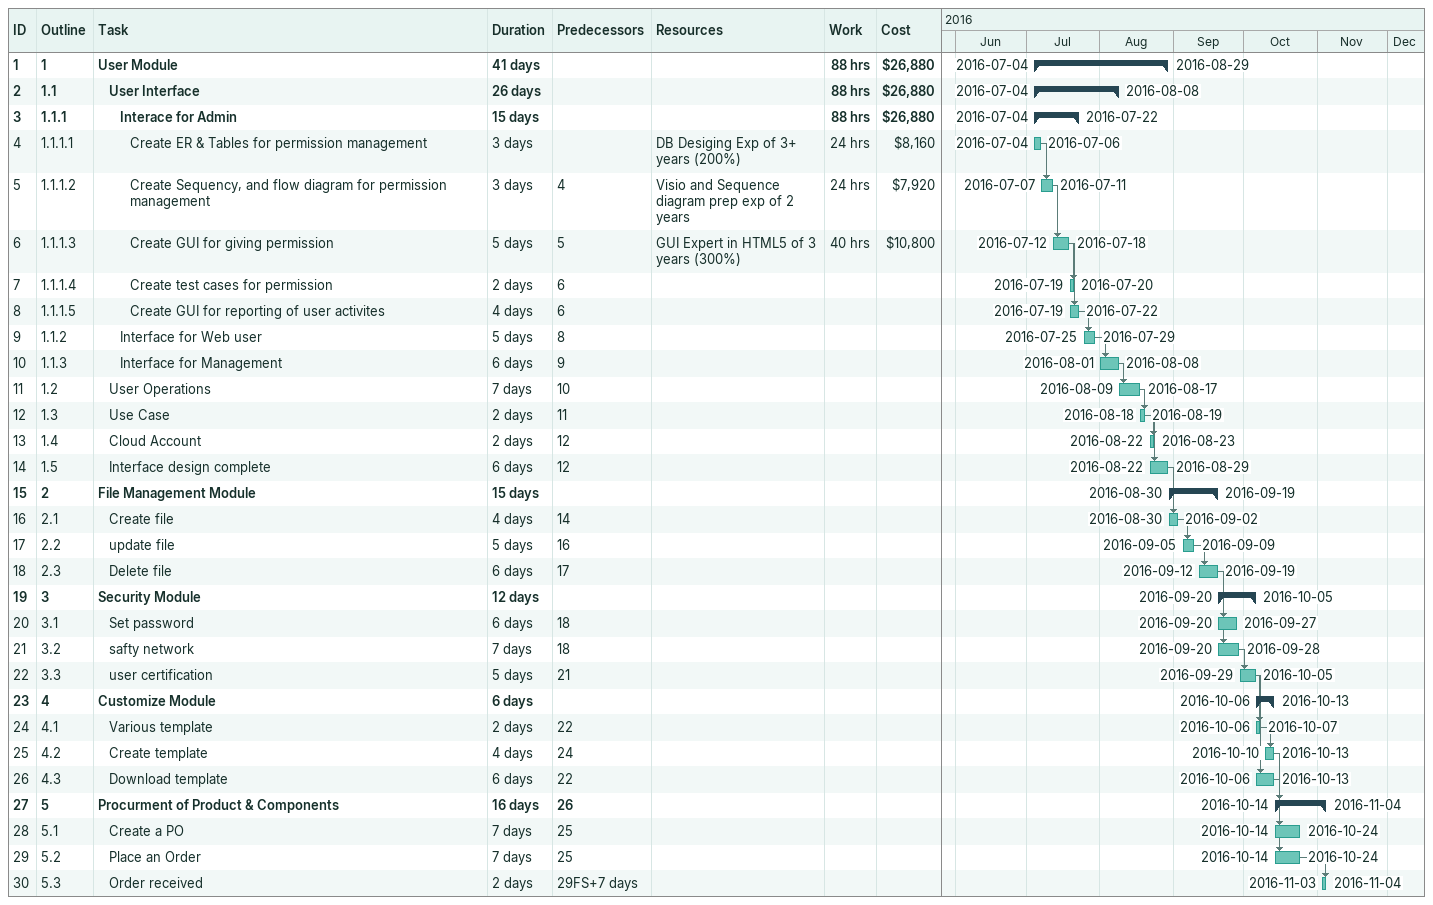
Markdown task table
| ID | WBS | Task | Duration | Start | Finish | Predecessors | Resources | Work (h) | Cost ($) |
|---|---|---|---|---|---|---|---|---|---|
| 1 | 1 | **User Module** | 41d | 2016-07-04 | 2016-08-29 |  |  | 88 | 26880 |
| 2 | 1.1 | **User Interface** | 26d | 2016-07-04 | 2016-08-08 |  |  | 88 | 26880 |
| 3 | 1.1.1 | **Interace for Admin** | 15d | 2016-07-04 | 2016-07-22 |  |  | 88 | 26880 |
| 4 | 1.1.1.1 | Create ER & Tables for permission management | 3d | 2016-07-04 | 2016-07-06 |  | DB Desiging Exp of 3+ years (200%) | 24 | 8160 |
| 5 | 1.1.1.2 | Create Sequency, and flow diagram for permission management | 3d | 2016-07-07 | 2016-07-11 | 4 | Visio and Sequence diagram prep exp of 2 years | 24 | 7920 |
| 6 | 1.1.1.3 | Create GUI for giving permission | 5d | 2016-07-12 | 2016-07-18 | 5 | GUI Expert in HTML5 of 3 years (300%) | 40 | 10800 |
| 7 | 1.1.1.4 | Create test cases for permission | 2d | 2016-07-19 | 2016-07-20 | 6 |  |  |  |
| 8 | 1.1.1.5 | Create GUI for reporting of user activites | 4d | 2016-07-19 | 2016-07-22 | 6 |  |  |  |
| 9 | 1.1.2 | Interface for Web user | 5d | 2016-07-25 | 2016-07-29 | 8 |  |  |  |
| 10 | 1.1.3 | Interface for Management | 6d | 2016-08-01 | 2016-08-08 | 9 |  |  |  |
| 11 | 1.2 | User Operations | 7d | 2016-08-09 | 2016-08-17 | 10 |  |  |  |
| 12 | 1.3 | Use Case | 2d | 2016-08-18 | 2016-08-19 | 11 |  |  |  |
| 13 | 1.4 | Cloud Account | 2d | 2016-08-22 | 2016-08-23 | 12 |  |  |  |
| 14 | 1.5 | Interface design complete | 6d | 2016-08-22 | 2016-08-29 | 12 |  |  |  |
| 15 | 2 | **File Management Module** | 15d | 2016-08-30 | 2016-09-19 |  |  |  |  |
| 16 | 2.1 | Create file | 4d | 2016-08-30 | 2016-09-02 | 14 |  |  |  |
| 17 | 2.2 | update file | 5d | 2016-09-05 | 2016-09-09 | 16 |  |  |  |
| 18 | 2.3 | Delete file | 6d | 2016-09-12 | 2016-09-19 | 17 |  |  |  |
| 19 | 3 | **Security Module** | 12d | 2016-09-20 | 2016-10-05 |  |  |  |  |
| 20 | 3.1 | Set password | 6d | 2016-09-20 | 2016-09-27 | 18 |  |  |  |
| 21 | 3.2 | safty network | 7d | 2016-09-20 | 2016-09-28 | 18 |  |  |  |
| 22 | 3.3 | user certification | 5d | 2016-09-29 | 2016-10-05 | 21 |  |  |  |
| 23 | 4 | **Customize Module** | 6d | 2016-10-06 | 2016-10-13 |  |  |  |  |
| 24 | 4.1 | Various template | 2d | 2016-10-06 | 2016-10-07 | 22 |  |  |  |
| 25 | 4.2 | Create template | 4d | 2016-10-10 | 2016-10-13 | 24 |  |  |  |
| 26 | 4.3 | Download template | 6d | 2016-10-06 | 2016-10-13 | 22 |  |  |  |
| 27 | 5 | **Procurment of Product & Components** | 16d | 2016-10-14 | 2016-11-04 | 26 |  |  |  |
| 28 | 5.1 | Create a PO | 7d | 2016-10-14 | 2016-10-24 | 25 |  |  |  |
| 29 | 5.2 | Place an Order | 7d | 2016-10-14 | 2016-10-24 | 25 |  |  |  |
| 30 | 5.3 | Order received | 2d | 2016-11-03 | 2016-11-04 | 29FS+7d |  |  |  |
